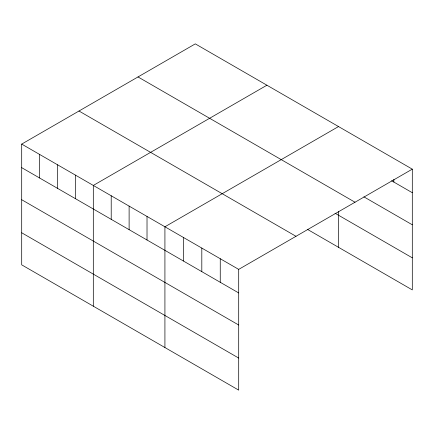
<?xml version="1.0" encoding="UTF-8"?>
<svg xmlns="http://www.w3.org/2000/svg" width="434" height="434" viewBox="0 0 434 434"><rect width="100%" height="100%" fill="white"/><g stroke="black" fill="none" stroke-linecap="round" stroke-linejoin="round"><path stroke-width="0.65" d="M21.7 144.093L238.7 269.378L238.7 390.133L21.7 264.849L21.7 144.093L195.3 43.867L412.3 169.151L412.3 289.907L307.337 229.304M266.91 85.21L93.31 185.437L93.31 306.192M338.52 126.554L164.92 226.781L164.92 347.536M238.7 269.378L412.3 169.151M391.549 180.734L412.3 192.712M363.882 196.835L412.3 224.785M138.012 76.943L355.012 202.222M335.053 213.235L412.3 257.834M78.988 111.017L295.988 236.302M21.7 167.66L238.7 292.939M21.7 199.732L238.7 325.017M21.7 232.776L238.7 358.061M393.855 179.372L393.855 182.063M338.52 211.271L338.52 247.309M220.255 258.729L220.255 282.295M201.81 248.08L201.81 271.646M183.365 237.431L183.365 260.997M147.017 216.447L147.017 240.007M129.115 206.107L129.115 229.673M111.212 195.772L111.212 219.338M75.407 175.103L75.407 198.669M57.505 164.768L57.505 188.329M39.602 154.428L39.602 177.994"/></g></svg>
